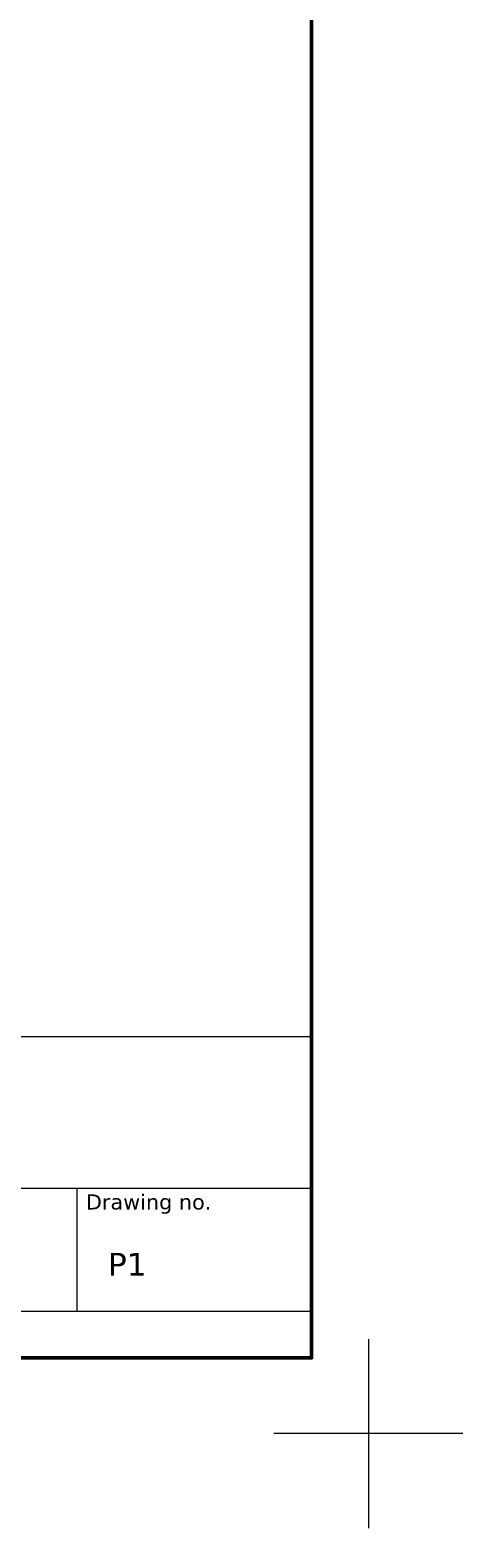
# Model space of a CAD drawing. Header units: millimetres. Extents: x -435 to 27166, y -19117 to 26500.
# Drawn here: x 26009 to 26238, y 18204 to 18996 of the extents above; entities that cross this region are included whole.
import ezdxf

# ---------------------------------------------------------------- set-up
doc = ezdxf.new("R2010")
doc.units = ezdxf.units.MM
for name, color, linetype, lineweight in [('Daglichtkoepel_Bitumen-P1-v1DWG_dwg', 8, 'Continuous', 13), ('R-H cont 0_18', 7, 'Continuous', 18), ('R-H cont 0_50', 50, 'Continuous', 50), ('VELUX_INFO', 250, 'Continuous', 13)]:
    doc.layers.add(name, color=color, linetype=linetype, lineweight=lineweight)
doc.styles.add('Verdana_1', font='verdana.ttf', dxfattribs={"height": 304.8})
doc.styles.add('Verdana_B', font='verdana.ttf', dxfattribs={"height": 203.2})

# ---------------------------------------------------------------- blocks, each defined once
blk = doc.blocks.new('Daglichtkoepel_Bitumen-P1-v1DWG_dwg_frame-3211647-Details Appartement')
at = {"layer": 'R-H cont 0_18'}
for p, q in [((10668, 254), (10668, -254)), ((10922, 0), (10414, 0))]:
    blk.add_line(p, q, dxfattribs=at)
at = {"layer": 'R-H cont 0_50', "flags": 128}
blk.add_lwpolyline([(660.4, 7340.6), (10515.6, 7340.6), (10515.6, 203.2), (660.4, 203.2)], close=True, dxfattribs=at)
blk = doc.blocks.new('Daglichtkoepel_Bitumen-P1-v1DWG_dwg_VELUX frame-3211648-Details Appartement')
at = {"layer": 'VELUX_INFO'}
for p, q in [((36068, 4567), (53848, 4567)), ((50702, 2912), (50702, 4567)), ((44409, 2912), (53848, 2912))]:
    blk.add_line(p, q, dxfattribs=at)
at = {"layer": 'VELUX_INFO', "flags": 128}
blk.add_lwpolyline([(36068, 2286), (36068, 6603), (53848, 6603), (53848, 2286)], close=True, dxfattribs=at)
at = {"xscale": 5, "yscale": 5, "zscale": 5}
blk.add_blockref('Daglichtkoepel_Bitumen-P1-v1DWG_dwg_frame-3211647-Details Appartement', (1270, 1270), dxfattribs=at)
at = {"layer": 'VELUX_INFO', "color": 7, "insert": (50820, 4483), "char_height": 203.2, "width": 2258.66, "attachment_point": 1, "line_spacing_factor": 0.994243, "style": 'Verdana_B'}
blk.add_mtext('Drawing no.', dxfattribs=at)
blk = doc.blocks.new('Daglichtkoepel_Bitumen-P1-v1DWG_dwg-3211646-Details Appartement')
blk.add_blockref('Daglichtkoepel_Bitumen-P1-v1DWG_dwg_VELUX frame-3211648-Details Appartement', (0, 0))
at = {"layer": 'VELUX_INFO', "color": 7, "insert": (51115, 3697), "char_height": 304.8, "width": 614.69, "attachment_point": 1, "line_spacing_factor": 0.994243, "style": 'Verdana_1'}
blk.add_mtext('P1', dxfattribs=at)

msp = doc.modelspace()

# ---------------------------------------------------------------- block references
at = {"layer": 'Daglichtkoepel_Bitumen-P1-v1DWG_dwg', "color": 250, "xscale": 0.0393700796202811, "yscale": 0.0393700796202811, "zscale": 0.0393700796202811}
msp.add_blockref('Daglichtkoepel_Bitumen-P1-v1DWG_dwg-3211646-Details Appartement', (24037.5, 18203.96), dxfattribs=at)

doc.saveas('drawing.dxf')
